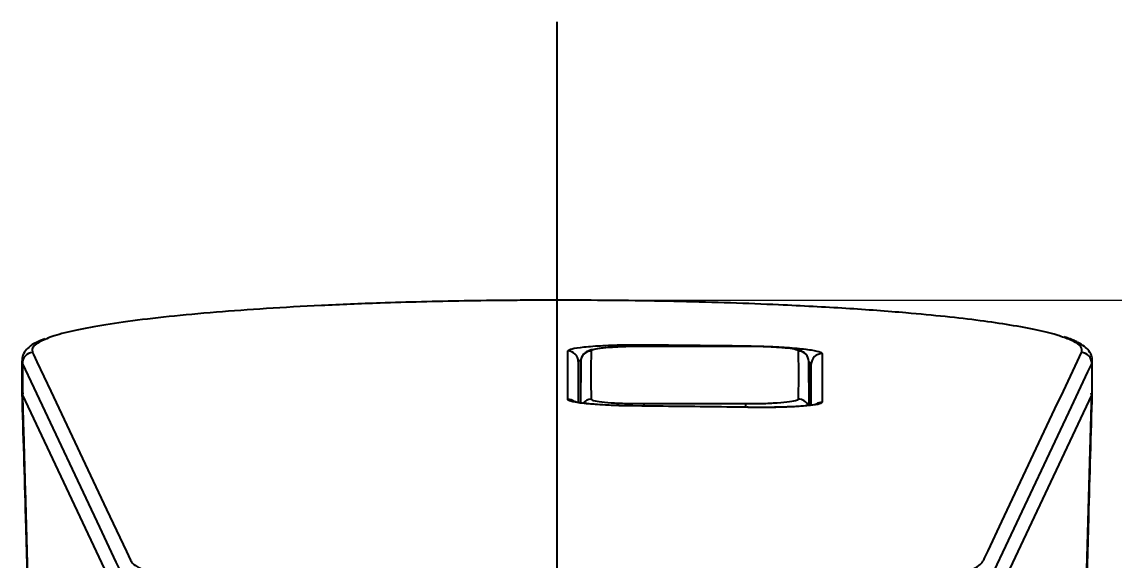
# Model space of a CAD drawing. Extents: x 0 to 868, y 0 to 636.
# Drawn here: x 510 to 561.6, y 444.1 to 469.5 of the extents above; entities that cross this region are included whole.
import ezdxf

# ---------------------------------------------------------------- set-up
doc = ezdxf.new("R2010")
doc.units = 0
doc.header["$LTSCALE"] = 10
doc.header["$MEASUREMENT"] = 0
doc.header["$PDMODE"] = 3
doc.header["$PDSIZE"] = -10
doc.linetypes.add('ACAD_ISO04W100', pattern=[30.5, 24, -3, 0.5, -3])
doc.layers.get('0').update_dxf_attribs({"linetype": 'CONTINUOUS'})
doc.layers.get('DEFPOINTS').update_dxf_attribs({"linetype": 'CONTINUOUS'})
doc.styles.add('Daelim Dimension', font='NanumGothic.ttf')
doc.dimstyles.new('DEFAULT', dxfattribs={"dimscale": 2, "dimtxt": 2, "dimasz": 2, "dimexe": 0, "dimexo": 2, "dimgap": 1, "dimtad": 1, "dimdec": 0, "dimzin": 9, "dimdsep": 46, "dimtxsty": 'Daelim Dimension', "dimcen": 0.5, "dimclrd": 5, "dimclre": 5, "dimclrt": 256, "dimadec": 1, "dimazin": 0, "dimtfac": 1, "dimtdec": 0, "dimtix": 1, "dimtmove": 0, "dimatfit": 3, "dimfxl": 1, "dimtolj": 1, "dimtzin": 1, "dimlwd": 9, "dimlwe": 9, "dimarcsym": 0})

# ---------------------------------------------------------------- blocks, each defined once
blk = doc.blocks.new('*D2')
at = {"color": 5, "lineweight": 9, "transparency": 16777216}
for p, q in [((539.151, 456.353), (612.343, 456.353)), ((612.343, 452.353), (612.343, 327.951)), ((565.284, 323.951), (612.343, 323.951))]:
    blk.add_line(p, q, dxfattribs=at)
at = {"color": 5, "transparency": 16777216}
for points in [[(611.676, 452.353), (613.009, 452.353), (612.343, 456.353)], [(611.676, 327.951), (613.009, 327.951), (612.343, 323.951)]]:
    blk.add_solid(points, dxfattribs=at)
at = {"layer": 'DEFPOINTS', "color": 0, "transparency": 16777216}
for p in [(535.151, 456.353), (561.284, 323.951), (612.343, 323.951)]:
    blk.add_point(p, dxfattribs=at)
at = {"color": 7, "transparency": 16777216, "insert": (604.892, 390.152), "char_height": 10, "attachment_point": 5, "rotation": 90, "style": 'Daelim Dimension'}
blk.add_mtext('\\A1;132', dxfattribs=at)

msp = doc.modelspace()

# ---------------------------------------------------------------- linework, layer by layer
at = {"color": 1, "linetype": 'ACAD_ISO04W100'}
msp.add_line((535.284, 306.151), (535.284, 469.484), dxfattribs=at)
msp.add_line((535.284, 306.151), (535.284, 469.484), dxfattribs=at)
for p, q in [((535.151, 456.352), (535.151, 456.353)), ((535.284, 456.353), (535.151, 456.353)), ((535.284, 456.352), (535.151, 456.352)), ((535.284, 456.352), (535.284, 456.353)), ((535.417, 456.353), (535.284, 456.353)), ((535.417, 456.352), (535.284, 456.352)), ((535.417, 456.352), (535.417, 456.353)), ((539.382, 454.173), (539.382, 454.172)), ((544.185, 454.173), (544.185, 454.172)), ((510.022, 453.493), (510.022, 451.98)), ((510.046, 453.474), (510.046, 453.493)), ((510.048, 453.385), (510.048, 451.871)), ((536.372, 453.503), (536.284, 453.459)), ((536.284, 453.459), (536.284, 451.524)), ((536.401, 453.46), (536.384, 451.457)), ((547.184, 451.457), (547.166, 453.46)), ((547.284, 451.398), (547.284, 453.334)), ((560.52, 453.385), (560.52, 451.871)), ((560.545, 451.98), (560.545, 453.493)), ((510.07, 451.98), (510.048, 451.871)), ((510.048, 451.871), (514.672, 442.071)), ((555.896, 442.071), (560.52, 451.871)), ((560.52, 451.871), (560.497, 451.98)), ((539.287, 451.354), (538.856, 451.363)), ((539.382, 451.472), (539.383, 451.361)), ((544.185, 451.301), (544.185, 451.472))]:
    msp.add_line(p, q)
for points in [[(510.528, 453.884), (510.569, 453.797), (510.733, 453.449), (511.39, 452.056), (514.017, 446.485), (514.178, 446.144), (514.953, 444.5), (515.148, 444.088)], [(535.784, 451.673), (535.784, 451.76), (535.784, 452.109), (535.784, 453.503), (535.784, 453.731), (535.784, 453.957)], [(547.794, 453.832), (547.794, 453.745), (547.794, 453.394), (547.794, 451.993), (547.795, 451.764), (547.795, 451.537)], [(555.42, 444.088), (555.461, 444.175), (555.625, 444.524), (556.282, 445.917), (558.909, 451.487), (559.07, 451.829), (559.846, 453.473), (560.04, 453.884)], [(514.672, 443.589), (514.478, 444), (513.702, 445.645), (510.597, 452.221), (510.048, 453.385)], [(560.52, 453.385), (560.326, 452.974), (559.55, 451.329), (556.445, 444.753), (555.896, 443.589)], [(547.183, 451.533), (547.226, 451.517), (547.284, 451.466)]]:
    msp.add_lwpolyline(points)
for centre, radius, start, end in [((510.549, 453.384), 0.501, 92.373, 179.8837), ((535.785, 453.458), 0.499, 0.1097, 90.0622), ((536.9, 453.455), 0.499, 90.6717, 179.3994), ((546.667, 453.455), 0.499, 0.6019, 89.3255), ((547.783, 453.333), 0.499, 88.7475, 179.8868), ((560.019, 453.384), 0.501, 0.1172, 87.6264), ((535.784, 451.172), 0.501, 52.7916, 89.9605), ((536.901, 451.187), 0.501, 90.7415, 141.6519), ((546.667, 451.188), 0.5, 22.4952, 89.3199), ((547.784, 451.036), 0.501, 88.7309, 123.854)]:
    msp.add_arc(centre, radius, start, end)
for points, knots in [([(535.151, 456.352), (535.061, 456.352), (534.882, 456.352), (534.523, 456.351), (533.896, 456.349), (532.65, 456.341), (530.909, 456.319), (528.878, 456.276), (526.606, 456.208), (524.125, 456.105), (521.529, 455.961), (519.107, 455.785), (516.913, 455.58), (514.978, 455.349), (513.371, 455.102), (512.159, 454.841), (511.469, 454.663), (511.277, 454.57)], [0, 0, 0, 0, 0.007947, 0.015893, 0.031776, 0.063478, 0.126349, 0.187268, 0.248192, 0.338772, 0.429734, 0.520344, 0.616987, 0.714002, 0.810677, 0.905194, 1, 1, 1, 1]), ([(559.067, 454.64), (559.026, 454.656), (558.763, 454.758), (557.981, 454.94), (556.754, 455.174), (555.281, 455.387), (553.64, 455.579), (551.566, 455.777), (548.967, 455.969), (546.137, 456.12), (543.483, 456.224), (541.11, 456.291), (538.706, 456.335), (536.894, 456.349), (535.81, 456.352), (535.515, 456.352), (535.417, 456.352)], [0, 0, 0, 0, 0.016842, 0.109424, 0.201739, 0.284638, 0.367743, 0.45063, 0.563203, 0.675754, 0.751003, 0.826459, 0.901667, 0.973208, 0.99107, 1, 1, 1, 1]), ([(511.099, 454.527), (510.964, 454.474), (510.667, 454.359), (510.372, 454.17), (510.137, 453.925), (510.018, 453.652), (510.03, 453.517), (510.034, 453.474)], [0, 0, 0, 0, 0.244635, 0.534576, 0.729733, 0.914601, 1, 1, 1, 1]), ([(511.277, 454.57), (511.065, 454.479), (510.696, 454.321), (510.488, 454.091), (510.514, 453.953), (510.528, 453.884)], [0, 0, 0, 0, 0.401863, 0.700923, 1, 1, 1, 1]), ([(535.784, 453.957), (535.824, 453.992), (535.904, 454.061), (536.519, 454.152), (537.413, 454.218), (538.394, 454.25), (539.036, 454.249), (539.287, 454.249)], [0, 0, 0, 0, 0.218843, 0.4335, 0.648211, 0.862971, 1, 1, 1, 1]), ([(539.287, 454.249), (539.62, 454.247), (541.288, 454.236), (542.956, 454.215), (544.291, 454.198)], [0, 0, 0, 0, 0.199831, 1, 1, 1, 1]), ([(560.04, 453.884), (560.049, 453.975), (560.067, 454.157), (559.726, 454.411), (559.269, 454.57), (559.067, 454.64)], [0, 0, 0, 0, 0.357535, 0.715039, 1, 1, 1, 1]), ([(560.534, 453.475), (560.536, 453.536), (560.541, 453.7), (560.388, 453.981), (560.165, 454.188), (559.839, 454.383), (559.532, 454.523), (559.262, 454.602), (559.215, 454.616)], [0, 0, 0, 0, 0.102065, 0.275149, 0.44472, 0.654452, 0.940219, 1, 1, 1, 1]), ([(539.383, 454.172), (539.364, 454.173), (539.146, 454.174), (538.727, 454.166), (538.163, 454.146), (537.662, 454.115), (537.243, 454.072), (536.973, 454.028), (536.794, 453.977), (536.649, 453.912), (536.504, 453.782), (536.412, 453.619), (536.41, 453.506), (536.41, 453.458)], [0, 0, 0, 0, 0.012994, 0.151382, 0.289222, 0.428444, 0.568493, 0.714599, 0.796947, 0.86268, 0.916612, 0.965206, 1, 1, 1, 1]), ([(536.894, 453.954), (536.886, 453.634), (536.866, 452.899), (536.884, 452.125), (536.894, 451.687)], [0, 0, 0, 0, 0.4349624, 1, 1, 1, 1]), ([(539.382, 454.172), (539.199, 454.17), (538.737, 454.167), (538.038, 454.14), (537.407, 454.09), (536.979, 454.025), (536.923, 453.977), (536.894, 453.954)], [0, 0, 0, 0, 0.141274, 0.35606, 0.570778, 0.785466, 1, 1, 1, 1]), ([(544.185, 454.172), (543.74, 454.173), (542.139, 454.179), (540.538, 454.172), (539.382, 454.168)], [0, 0, 0, 0, 0.278077, 1, 1, 1, 1]), ([(544.185, 454.172), (543.852, 454.172), (542.251, 454.176), (540.65, 454.173), (539.382, 454.172)], [0, 0, 0, 0, 0.208221, 1, 1, 1, 1]), ([(547.12, 453.653), (547.116, 453.669), (547.097, 453.737), (547.016, 453.826), (546.912, 453.912), (546.793, 453.969), (546.638, 454.017), (546.404, 454.061), (546.023, 454.105), (545.537, 454.139), (544.976, 454.162), (544.506, 454.173), (544.236, 454.172), (544.165, 454.172)], [0, 0, 0, 0, 0.012834, 0.05574, 0.097568, 0.146108, 0.223437, 0.360616, 0.504996, 0.657037, 0.803656, 0.948475, 1, 1, 1, 1]), ([(546.673, 453.954), (546.661, 453.969), (546.629, 454.008), (546.331, 454.069), (545.769, 454.125), (545.024, 454.163), (544.465, 454.169), (544.185, 454.172)], [0, 0, 0, 0, 0.141119, 0.35579, 0.570503, 0.785262, 1, 1, 1, 1]), ([(544.291, 454.198), (544.692, 454.189), (545.488, 454.17), (546.54, 454.098), (547.327, 454.005), (547.737, 453.911), (547.778, 453.854), (547.794, 453.832)], [0, 0, 0, 0, 0.218987, 0.433765, 0.648489, 0.863135, 1, 1, 1, 1]), ([(546.673, 451.687), (546.682, 452.025), (546.701, 452.801), (546.683, 453.537), (546.673, 453.954)], [0, 0, 0, 0, 0.434962, 1, 1, 1, 1]), ([(510.048, 453.385), (510.048, 453.385), (510.027, 453.427), (510.036, 453.451), (510.046, 453.474)], [0, 0, 0, 0, 0.000059, 1, 1, 1, 1]), ([(536.401, 451.508), (536.401, 451.84), (536.402, 452.508), (536.401, 453.141), (536.401, 453.46)], [0, 0, 0, 0, 0.496262, 1, 1, 1, 1]), ([(547.166, 453.46), (547.166, 453.044), (547.166, 452.369), (547.166, 451.656), (547.166, 451.381)], [0, 0, 0, 0, 0.6149482, 1, 1, 1, 1]), ([(547.284, 453.334), (547.285, 453.353), (547.286, 453.376), (547.184, 453.399), (547.167, 453.403)], [0, 0, 0, 0, 0.832692, 1, 1, 1, 1]), ([(510.02, 451.974), (510.078, 450.022), (510.223, 445.143), (510.432, 437.161), (510.652, 428.113), (510.852, 419.001), (511.035, 409.863), (511.147, 403.767), (511.202, 400.721)], [0, 0, 0, 0, 0.1180283, 0.2949249, 0.4716005, 0.6480115, 0.8241227, 1, 1, 1, 1]), ([(510.048, 451.871), (510.059, 451.489), (510.081, 450.723), (510.115, 449.57), (510.148, 448.41), (510.181, 447.244), (510.214, 446.073), (510.246, 444.895), (510.278, 443.711), (510.31, 442.521), (510.342, 441.326), (510.374, 440.124), (510.405, 438.916), (510.436, 437.703), (510.467, 436.483), (510.497, 435.257), (510.528, 434.025), (510.558, 432.788), (510.588, 431.544), (510.617, 430.294), (510.647, 429.039), (510.676, 427.777), (510.743, 424.812), (510.847, 420.103), (510.961, 414.53), (511.056, 409.653), (511.137, 405.354), (511.192, 402.329), (511.221, 400.738)], [0, 0, 0, 0, 0.023124, 0.046313, 0.069567, 0.092888, 0.116279, 0.13974, 0.163273, 0.18688, 0.210562, 0.23432, 0.258156, 0.282072, 0.306069, 0.330148, 0.354311, 0.37856, 0.402894, 0.427317, 0.451829, 0.476432, 0.501127, 0.625061, 0.750842, 0.824778, 0.907825, 1, 1, 1, 1]), ([(538.856, 451.363), (538.602, 451.367), (537.956, 451.378), (537.039, 451.43), (536.251, 451.509), (535.841, 451.595), (535.8, 451.651), (535.784, 451.673)], [0, 0, 0, 0, 0.151109, 0.384534, 0.617887, 0.851179, 1, 1, 1, 1]), ([(536.894, 451.687), (536.907, 451.671), (536.938, 451.63), (537.237, 451.569), (537.799, 451.514), (538.544, 451.477), (539.103, 451.474), (539.382, 451.472)], [0, 0, 0, 0, 0.141119, 0.35579, 0.570503, 0.785262, 1, 1, 1, 1]), ([(544.185, 451.472), (544.368, 451.472), (544.83, 451.474), (545.529, 451.499), (546.16, 451.548), (546.589, 451.613), (546.645, 451.662), (546.673, 451.687)], [0, 0, 0, 0, 0.1412738, 0.3560603, 0.5707785, 0.7854661, 1, 1, 1, 1]), ([(559.347, 400.738), (559.359, 401.439), (559.384, 402.812), (559.422, 404.828), (559.457, 406.757), (559.492, 408.599), (559.526, 410.355), (559.558, 412.024), (559.622, 415.276), (559.721, 420.102), (559.833, 425.196), (559.918, 428.921), (559.974, 431.314), (560.031, 433.685), (560.089, 436.035), (560.148, 438.363), (560.208, 440.668), (560.268, 442.952), (560.33, 445.215), (560.392, 447.455), (560.455, 449.673), (560.498, 451.14), (560.52, 451.871)], [0, 0, 0, 0, 0.040602, 0.079534, 0.116795, 0.152387, 0.18631, 0.218568, 0.24916, 0.374916, 0.498876, 0.54594, 0.592674, 0.639086, 0.685186, 0.730984, 0.77649, 0.821714, 0.866666, 0.911357, 0.955798, 1, 1, 1, 1]), ([(559.365, 400.721), (559.421, 403.767), (559.533, 409.863), (559.716, 419.001), (559.916, 428.112), (560.135, 437.16), (560.345, 445.141), (560.489, 450.021), (560.547, 451.975)], [0, 0, 0, 0, 0.175871, 0.351976, 0.5283782, 0.7050423, 0.8819303, 1, 1, 1, 1]), ([(538.856, 451.362), (538.641, 451.366), (538.199, 451.375), (537.58, 451.403), (537.02, 451.439), (536.558, 451.483), (536.247, 451.526), (536.076, 451.565), (536.061, 451.57), (536.055, 451.572)], [0, 0, 0, 0, 0.154942, 0.318987, 0.48177, 0.64305, 0.802327, 0.925146, 1, 1, 1, 1]), ([(544.292, 451.297), (543.958, 451.302), (542.29, 451.328), (540.622, 451.342), (539.287, 451.354)], [0, 0, 0, 0, 0.19981, 1, 1, 1, 1]), ([(539.382, 451.472), (539.716, 451.472), (541.317, 451.475), (542.917, 451.473), (544.185, 451.472)], [0, 0, 0, 0, 0.208221, 1, 1, 1, 1]), ([(547.519, 451.441), (547.517, 451.44), (547.511, 451.438), (547.394, 451.41), (547.162, 451.379), (546.793, 451.345), (546.3, 451.317), (545.711, 451.299), (545.057, 451.292), (544.557, 451.293), (544.287, 451.299), (544.248, 451.3)], [0, 0, 0, 0, 0.052459, 0.144045, 0.259946, 0.393057, 0.534976, 0.680334, 0.826465, 0.974565, 1, 1, 1, 1]), ([(547.795, 451.537), (547.754, 451.503), (547.675, 451.435), (547.06, 451.356), (546.166, 451.305), (545.185, 451.287), (544.542, 451.294), (544.292, 451.297)], [0, 0, 0, 0, 0.21882, 0.433406, 0.648087, 0.862873, 1, 1, 1, 1]), ([(515.148, 444.088), (515.164, 444.059), (515.222, 443.954), (515.438, 443.774), (515.916, 443.549), (516.711, 443.311), (517.94, 443.067), (519.674, 442.828), (521.8, 442.618), (524.253, 442.443), (527.015, 442.308), (529.755, 442.221), (532.359, 442.177), (533.953, 442.171), (534.75, 442.168)], [0, 0, 0, 0, 0.030512, 0.110252, 0.190097, 0.269704, 0.369375, 0.468989, 0.565259, 0.66148, 0.757851, 0.854203, 0.927096, 1, 1, 1, 1]), ([(535.818, 442.168), (536.858, 442.173), (538.94, 442.183), (542.045, 442.254), (545.027, 442.373), (547.785, 442.539), (550.153, 442.746), (552.002, 442.971), (553.359, 443.205), (554.315, 443.436), (554.926, 443.664), (555.282, 443.882), (555.374, 444.019), (555.42, 444.088)], [0, 0, 0, 0, 0.095159, 0.190303, 0.292277, 0.394241, 0.495897, 0.597594, 0.683353, 0.7695, 0.855404, 0.927692, 1, 1, 1, 1])]:
    msp.add_open_spline(points, degree=3, knots=knots)

# ---------------------------------------------------------------- dimensions: what is measured, and where the dimension line sits
at = {"color": 5}
dim = msp.add_linear_dim(base=(612.343, 323.951), p1=(535.151, 456.353), p2=(561.284, 323.951), angle=90, dimstyle='DEFAULT', override={"dimtxt": 5, "dimdec": 0, "dimclrd": 5, "dimclre": 5, "dimclrt": 7}, dxfattribs=at)
dim.commit()
dim.dimension.update_dxf_attribs({"geometry": '*D2', "text_midpoint": (604.892, 390.152)})

doc.saveas('drawing.dxf')
